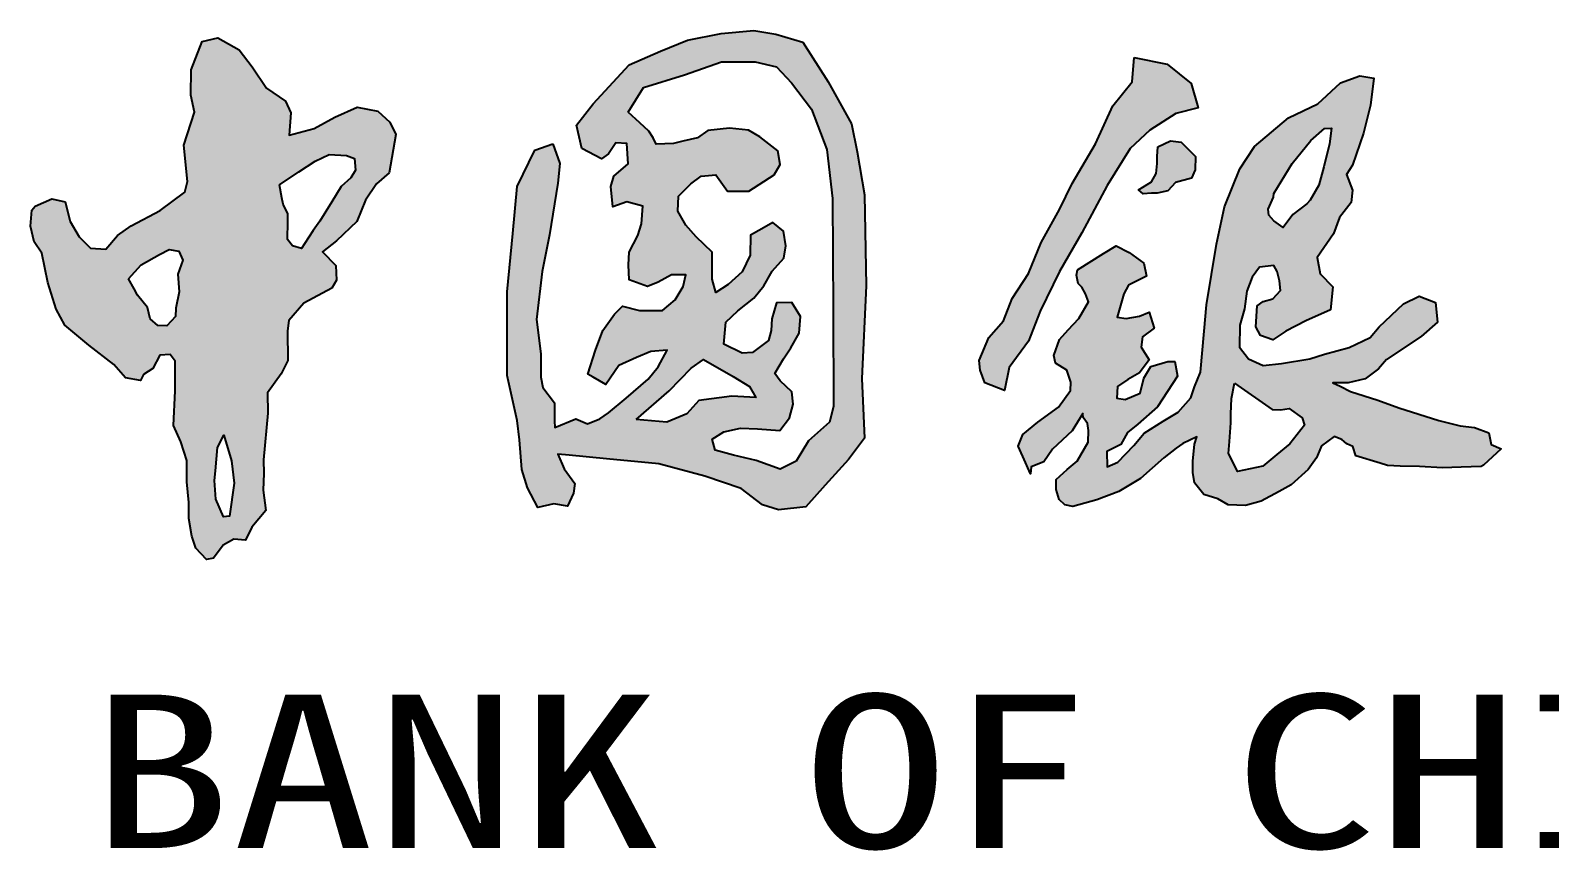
# Model space of a CAD drawing. Header units: millimetres. Extents: x 44393 to 91220, y 25301 to 41858.
# Drawn here: x 66119 to 66842, y 37353 to 37744 of the extents above; entities that cross this region are included whole.
import ezdxf

# ---------------------------------------------------------------- set-up
doc = ezdxf.new("R2010")
doc.units = ezdxf.units.MM
doc.layers.add('B-图框', color=6, linetype='Continuous')
doc.styles.add('SM', font='', dxfattribs={"width": 0.8})
doc.styles.get('SM').set_extended_font_data('SimSun')

# ---------------------------------------------------------------- blocks, each defined once
blk = doc.blocks.new('中国银行')
at = {"layer": 'B-图框'}
h = blk.add_hatch(color=0, dxfattribs=at)
h.paths.add_polyline_path([(114.5, 331.6), (135.2, 355.7), (173.9, 376.3), (180.4, 387.5), (179.5, 407.7), (161, 426.8), (180.8, 442.3), (208.8, 469), (220.8, 498.6), (235.9, 521), (253.5, 536.5), (263, 589.5), (254.8, 606.7), (238, 621.8), (209.2, 627.4), (178.2, 613.6), (149.8, 598.1), (114.8, 588.7), (117.4, 619.7), (109.6, 636), (83.4, 654.1), (63.6, 683.3), (45.5, 707), (15.8, 723.8), (-5.7, 718.6), (-21.2, 679.5), (-21.7, 644.2), (-16.5, 620.5), (-31.1, 574.9), (-26, 524.4), (-29.8, 509.8), (-64.3, 484.4), (-104.3, 462.9), (-123.3, 449.6), (-139.6, 430.6), (-160.7, 431.9), (-176.6, 447.8), (-189.1, 468.9), (-196, 496.4), (-214.5, 500.3), (-237.5, 490.3), (-242, 484.7), (-244.2, 462.4), (-239, 440.9), (-228.2, 425), (-220.1, 384.5), (-208.4, 347.1), (-196.4, 325.1), (-163.2, 297.5), (-128.3, 270.4), (-112.4, 252.3), (-91.3, 248.4), (-87, 256.6), (-74.1, 265.2), (-64.6, 283.7), (-50.4, 284.5), (-43.5, 275.1), (-43.5, 234.2), (-45.6, 185.8), (-35.3, 163.5), (-27.1, 137.2), (-27.1, 108), (-24.5, 79.2), (-24.5, 56.8), (-20.2, 32.3), (-14.6, 15.9), (0, 0), (9.9, 1.7), (23.2, 19.8), (37.9, 28.4), (54.2, 27.1), (63.3, 44.7), (82.7, 68), (78.8, 96.4), (79.6, 119.2), (79.2, 138.5), (85.2, 203.2), (84.8, 231.1), (103.7, 257.4), (113.2, 276.3), (112.8, 317.4)])
h.paths.add_polyline_path([(-37.9, 371.4), (-42.2, 348.9), (-42.6, 337), (-54.9, 324.3), (-67.3, 324.7), (-77.9, 334), (-81.7, 349.8), (-95.7, 366.7), (-100.4, 375.7), (-108.1, 389.3), (-90.6, 408.8), (-65.1, 423.2), (-51.5, 430), (-38.4, 427.9), (-32.8, 415.2), (-39.6, 396.1)], flags=16)
h.paths.add_polyline_path([(119.6, 435.2), (112.7, 443.8), (113.1, 469), (113.1, 479.7), (106.7, 493), (104.6, 501.9), (101.6, 519.9), (128.1, 537.8), (150.8, 552.8), (170.5, 561.8), (194.4, 560.5), (205.5, 556.2), (206.8, 540), (200.4, 529.7), (187.1, 517.7), (173.9, 496.4), (157.6, 469.4), (148.2, 456.6), (136.2, 437.8), (132, 431.4)], flags=16)
h.paths.add_polyline_path([(24.2, 172.5), (34.8, 137), (38.6, 105.8), (32.3, 60.2), (23.8, 59.4), (13.3, 83.9), (11.1, 109.6), (12.8, 123.1), (15.4, 155.6)], flags=16)
h = blk.add_hatch(color=0, dxfattribs=at)
h.paths.add_polyline_path([(827.8, 717.9), (790.3, 728.9), (759.6, 734.1), (714.5, 729.8), (667.7, 720.4), (630.2, 705.1), (586.8, 686.4), (536.5, 632.4), (513.5, 602.6), (521.2, 570.3), (548.4, 555.8), (557.8, 562.7), (568, 578), (583.4, 577.1), (585.1, 549), (565.5, 532), (561.2, 517.6), (563.8, 489.5), (583.4, 496.3), (605.5, 490.3), (603.8, 465.7), (598.7, 449.5), (586.8, 426.5), (585.9, 408.7), (586.8, 388.2), (612.3, 378.9), (626.8, 384.8), (645.5, 395), (665.1, 395), (661.7, 378.9), (650.6, 360.2), (632.7, 345.7), (601.2, 345.7), (577.4, 351.6), (566.3, 340.6), (550.1, 317.6), (539.9, 290.4), (529.2, 257.1), (536.5, 252.9), (554.4, 242.7), (572.3, 269.1), (597, 280.2), (616.6, 288.7), (639.6, 290.4), (626.8, 267.4), (613.2, 250.4), (582.5, 224), (557.8, 203.6), (545.9, 195.1), (528.9, 188.3), (512.7, 195.1), (483.7, 183.2), (482.9, 192.5), (482.9, 217.2), (466.7, 238.5), (464.2, 252.9), (464.2, 285.3), (458.2, 332.9), (465.8, 399.5), (476, 450.6), (487.9, 522), (490.5, 549.3), (480.7, 576.8), (455.8, 567.9), (431.3, 517.7), (425.1, 452.2), (417.4, 371.4), (417.5, 255.3), (431.1, 193.1), (434.5, 165.9), (437.9, 125.1), (445.6, 99.5), (460.1, 72.3), (482.2, 77.4), (500.9, 74), (509.4, 91.9), (511.2, 105.5), (496.7, 125.9), (487.8, 146.2), (503.5, 144.6), (555.4, 139.5), (627.8, 132.7), (691.7, 115.7), (741.9, 98.7), (771.7, 75.7), (793.8, 68.9), (831.6, 73.2), (858.5, 103), (890.9, 138.7), (913, 168.5), (909.6, 251.2), (915.6, 379.7), (913, 505.9), (902.8, 565.5), (895.1, 604.6), (862.7, 662.6)])
h.paths.add_polyline_path([(811.7, 661.5), (839.8, 624.9), (861, 568.8), (868.7, 500.7), (869.6, 347.4), (870.3, 212.1), (864.5, 190.8), (835.5, 164.5), (818.5, 136.4), (796.3, 125.3), (763.1, 137.2), (731.6, 144.9), (706.1, 151.7), (701.8, 167), (718, 177.2), (741, 182.3), (764.8, 181.5), (795.5, 178.9), (809.1, 196.8), (814.2, 215.5), (812.5, 232.5), (796.3, 247.8), (788.7, 258.1), (800.6, 278.5), (810.8, 293.8), (822.7, 314.2), (824.4, 337.2), (812.5, 356.8), (791.2, 355.9), (784.4, 333.8), (783.6, 317.6), (780.2, 304), (758, 287), (743.6, 286.1), (718, 298.9), (720.6, 329.5), (737.6, 344.8), (759.7, 362.7), (773.4, 379.7), (785.3, 400.1), (801.4, 418), (804, 435), (800.6, 455.4), (786.1, 467.4), (770.8, 458.9), (754.8, 450), (754.6, 422.3), (743.6, 399.3), (724, 381.4), (706.9, 370.4), (701.8, 389.1), (701.8, 408.7), (701.8, 426.5), (679.7, 447.8), (665.2, 464), (654.1, 483.5), (655, 503.9), (672, 521), (686.5, 532), (706.9, 533.7), (723.1, 510.8), (752.9, 510.8), (787.8, 533.7), (796.3, 548.2), (792.9, 566.9), (768.2, 586.5), (752.1, 595.8), (725.7, 598.4), (695.9, 595), (681.4, 584.8), (661, 580.5), (648.2, 577.1), (624.3, 576.3), (620.1, 584.8), (614.1, 594.1), (601.4, 606), (585.2, 620.7), (606.5, 654.7), (663.5, 672.6), (714.6, 690.5), (761.4, 690.5), (791.2, 683.7)], flags=16)
h.paths.add_polyline_path([(689.9, 277.6), (730.8, 253.8), (753.8, 240.2), (762.3, 224.9), (729.1, 226.6), (683.1, 220.6), (666.9, 201.9), (638.8, 190.8), (596.2, 194.2), (642.2, 234.2), (672.9, 265.7)], flags=16)
h = blk.add_hatch(color=0, dxfattribs=at)
h.paths.add_polyline_path([(1615.2, 630.1), (1619.8, 668), (1600.4, 671.1), (1573.7, 661.3), (1542, 632.2), (1501.5, 612.7), (1454.3, 573.1), (1433.8, 541.9), (1412.8, 489.2), (1401.5, 437.5), (1387.7, 353.3), (1384.6, 316.9), (1379.5, 260.1), (1371.3, 239.6), (1366.2, 224.3), (1348.3, 204.3), (1327.8, 192), (1301.1, 175.2), (1286.8, 158.3), (1264.8, 135.2), (1249.9, 128.6), (1249.4, 150.1), (1268.9, 159.8), (1278.1, 176.2), (1292.4, 188), (1319.6, 212), (1347.7, 254.5), (1343.7, 274.5), (1333.9, 274.5), (1310.4, 267.8), (1300.6, 251.4), (1295.5, 230.9), (1275, 222.2), (1263.2, 223.8), (1264.3, 240.2), (1278.6, 249.9), (1295, 259.1), (1308.3, 277), (1297, 294.5), (1299.1, 308.9), (1314.9, 321.1), (1308.3, 343.2), (1295, 337.5), (1276.5, 334.5), (1263.7, 336), (1272.9, 368.8), (1279.6, 380.5), (1304.7, 393.3), (1300.6, 411.2), (1280.6, 426.1), (1262.2, 435.3), (1244.8, 424.5), (1208.9, 402), (1207.2, 394.4), (1209.7, 383), (1214.7, 377.7), (1219.8, 368.4), (1224.1, 357.3), (1210.7, 334.6), (1195.8, 318.7), (1184, 305.1), (1175.9, 282.9), (1178.1, 272.5), (1194, 262.7), (1199.6, 245.9), (1199.1, 234.5), (1182.5, 211.3), (1153.9, 190.6), (1133, 173.5), (1126.4, 157.4), (1132.7, 143), (1143.6, 119), (1144.6, 128.8), (1162, 135.4), (1173.9, 153.3), (1201.2, 178.6), (1216.1, 202.6), (1216.6, 197.1), (1222.6, 188.8), (1224.1, 179.2), (1223.6, 162.6), (1208.5, 136.6), (1194.4, 124.8), (1179, 110.9), (1179, 97.3), (1183.3, 83.4), (1191.3, 75.8), (1202.2, 73.6), (1235.7, 82.6), (1266, 94.5), (1296.3, 112.4), (1328.7, 141.2), (1345.6, 154.3), (1354.7, 161.1), (1374.4, 170.2), (1370.9, 159.9), (1368.8, 136.4), (1368.8, 120.8), (1370.9, 106.4), (1384, 90), (1403.7, 84.2), (1417.9, 75.9), (1441.8, 74.8), (1463.6, 80.9), (1488.8, 94.3), (1505.4, 103.6), (1528.9, 124.8), (1540.5, 141.2), (1547.1, 157.6), (1565.1, 170.5), (1575.7, 166.4), (1578.7, 163.9), (1582.3, 160.6), (1590.9, 156.6), (1595.1, 144), (1628.7, 133.7), (1639.1, 130.6), (1656.5, 129.4), (1683.2, 129.1), (1715.3, 127.1), (1741, 128.1), (1769, 129.1), (1772.1, 130.9), (1796.8, 153.8), (1782.9, 159.6), (1779.7, 176), (1759.6, 183.2), (1739.8, 185.3), (1710, 192.9), (1654.6, 210.5), (1625.5, 221.3), (1587.7, 233.1), (1573.4, 240.7), (1562.9, 245), (1584.2, 245.3), (1607.9, 250.7), (1626.6, 264.7), (1637.4, 277.7), (1685.8, 309.5), (1708.5, 329.3), (1705.6, 356.6), (1683, 365.2), (1661, 354.5), (1627.2, 322.8), (1615, 308.1), (1585.5, 294.1), (1551.4, 285.1), (1530.9, 278.6), (1492, 271.8), (1466.5, 269.3), (1446, 278.6), (1433.4, 294.8), (1434.2, 325.3), (1440.3, 348), (1443.5, 372.4), (1451, 391.8), (1461.5, 405.5), (1481.3, 408), (1485.9, 399.7), (1489.2, 386.8), (1490.2, 373.1), (1479.8, 361.6), (1466.5, 358), (1457.9, 351.9), (1456.4, 322.8), (1462.9, 311), (1479.8, 304.9), (1497.8, 316.7), (1525.5, 331.1), (1559.6, 346.2), (1562.9, 378.2), (1545.6, 396.4), (1541.5, 419), (1564, 451.7), (1572.2, 474.7), (1588.6, 495.2), (1590.1, 512.6), (1582, 534.1), (1590.1, 547.2), (1605.5, 591.7)])
h.paths.add_polyline_path([(1561, 598.2), (1558.2, 576.8), (1550.7, 544.7), (1543.5, 519.3), (1531.7, 498.6), (1527.1, 493.3), (1507.4, 478.6), (1494.2, 460.4), (1481, 469.7), (1474.2, 477.6), (1473.9, 481.8), (1473.5, 486.1), (1480.6, 502.9), (1481.4, 507.6), (1506.7, 549.3), (1532.4, 581.4), (1551.7, 597.9)], flags=16)
h.paths.add_polyline_path([(1426.6, 244.5), (1478.8, 208.3), (1490.2, 207.9), (1502.6, 209.3), (1520.3, 196.6), (1523.5, 186.3), (1503.3, 160.7), (1485.5, 145.8), (1465.7, 129.5), (1430.9, 122.1), (1426.6, 130.9), (1418.5, 146.9), (1419.5, 163.9), (1421.7, 189.5), (1421.7, 202.2), (1422.4, 223.5)], flags=16)
h.paths.add_polyline_path([(1345.2, 618.6), (1376.2, 626.6), (1366.7, 660.2), (1333.1, 687.1), (1287.4, 696.5), (1284.7, 662.9), (1257.8, 629.3), (1233.6, 576.9), (1201.4, 521.8), (1183.9, 485.6), (1158.3, 439.9), (1140.9, 396.9), (1118, 362), (1105.9, 331.1), (1085.7, 308.2), (1072.3, 276), (1073.6, 262.5), (1080.4, 245.1), (1107.3, 234.3), (1114, 266.6), (1140.9, 302.8), (1157, 344.5), (1183.9, 399.6), (1214.8, 453.3), (1249.8, 519.1), (1282, 570.2), (1308.9, 595.7)])
h.paths.add_polyline_path([(1319.5, 559.3), (1319.1, 549.2), (1318.1, 535.5), (1311.2, 524), (1293.3, 513), (1299.8, 507.5), (1311.2, 508.4), (1319.5, 508.4), (1334.2, 511.6), (1344.8, 523.1), (1366.8, 529.1), (1371.9, 540.5), (1372.3, 558.9), (1352.6, 579.1), (1337.9, 580.9), (1320.4, 572.6)], flags=17)
at = {"layer": 'B-图框', "color": 0}
for points in [[(-237.5, 490.3), (-214.5, 500.3), (-196, 496.4), (-189.1, 468.9), (-176.6, 447.8), (-160.7, 431.9), (-139.6, 430.6), (-123.3, 449.6), (-104.3, 462.9), (-64.3, 484.4), (-29.8, 509.8), (-26, 524.4), (-31.1, 574.9), (-16.5, 620.5), (-21.7, 644.2), (-21.2, 679.5), (-5.7, 718.6), (15.8, 723.8), (45.5, 707), (63.6, 683.3), (83.4, 654.1), (109.6, 636), (117.4, 619.7), (114.8, 588.7), (149.8, 598.1), (178.2, 613.6), (209.2, 627.4), (238, 621.8), (254.8, 606.7), (263, 589.5), (253.5, 536.5), (235.9, 521), (220.8, 498.6), (208.8, 469), (180.8, 442.3), (161, 426.8), (179.5, 407.7), (180.4, 387.5), (173.9, 376.3), (135.2, 355.7), (114.5, 331.6), (112.8, 317.4), (113.2, 276.3), (103.7, 257.4), (84.8, 231.1), (85.2, 203.2), (79.2, 138.5), (79.6, 119.2), (78.8, 96.4), (82.7, 68), (63.3, 44.7), (54.2, 27.1), (37.9, 28.4), (23.2, 19.8), (9.9, 1.7), (0, 0), (-14.6, 15.9), (-20.2, 32.3), (-24.5, 56.8), (-24.5, 79.2), (-27.1, 108), (-27.1, 137.2), (-35.3, 163.5), (-45.6, 185.8), (-43.5, 234.2), (-43.5, 275.1), (-50.4, 284.5), (-64.6, 283.7), (-74.1, 265.2), (-87, 256.6), (-91.3, 248.4), (-112.4, 252.3), (-128.3, 270.4), (-163.2, 297.5), (-196.4, 325.1), (-208.4, 347.1), (-220.1, 384.5), (-228.2, 425), (-239, 440.9), (-244.2, 462.4), (-242, 484.7), (-237.5, 490.3)], [(480.7, 576.8), (490.5, 549.3), (487.9, 522), (476, 450.6), (465.8, 399.5), (458.2, 332.9), (464.2, 285.3), (464.2, 252.9), (466.7, 238.5), (482.9, 217.2), (482.9, 192.5), (483.7, 183.2), (512.7, 195.1), (528.9, 188.3), (545.9, 195.1), (557.8, 203.6), (582.5, 224), (613.2, 250.4), (626.8, 267.4), (639.6, 290.4), (616.6, 288.7), (597, 280.2), (572.3, 269.1), (554.4, 242.7), (554.4, 242.7), (536.5, 252.9), (529.2, 257.1), (539.9, 290.4), (550.1, 317.6), (566.3, 340.6), (577.4, 351.6), (601.2, 345.7), (601.2, 345.7), (632.7, 345.7), (650.6, 360.2), (661.7, 378.9), (665.1, 395), (665.1, 395), (645.5, 395), (626.8, 384.8), (612.3, 378.9), (612.3, 378.9), (586.8, 388.2), (585.9, 408.7), (586.8, 426.5), (598.7, 449.5), (603.8, 465.7), (605.5, 490.3), (605.5, 490.3), (583.4, 496.3), (563.8, 489.5), (561.2, 517.6), (565.5, 532), (585.1, 549), (583.4, 577.1), (568, 578), (557.8, 562.7), (548.4, 555.8), (521.2, 570.3), (513.5, 602.6), (536.5, 632.4), (586.8, 686.4), (630.2, 705.1), (667.7, 720.4), (714.5, 729.8), (759.6, 734.1), (790.3, 728.9), (827.8, 717.9), (862.7, 662.6), (895.1, 604.6), (902.8, 565.5), (913, 505.9), (915.6, 379.7), (909.6, 251.2), (913, 168.5), (890.9, 138.7), (858.5, 103), (831.6, 73.2), (793.8, 68.9), (771.7, 75.7), (741.9, 98.7), (691.7, 115.7), (627.8, 132.7), (555.4, 139.5), (503.5, 144.6), (487.8, 146.2), (496.7, 125.9), (511.2, 105.5), (509.4, 91.9), (500.9, 74), (482.2, 77.4), (460.1, 72.3), (445.6, 99.5), (437.9, 125.1), (434.5, 165.9), (431.1, 193.1), (417.5, 255.3), (417.4, 371.4), (425.1, 452.2), (431.3, 517.7), (455.8, 567.9), (480.7, 576.8)], [(1287.4, 696.5), (1333.1, 687.1), (1366.7, 660.2), (1376.2, 626.6), (1345.2, 618.6), (1308.9, 595.7), (1282, 570.2), (1249.8, 519.1), (1214.8, 453.3), (1183.9, 399.6), (1157, 344.5), (1140.9, 302.8), (1114, 266.6), (1107.3, 234.3), (1080.4, 245.1), (1073.6, 262.5), (1072.3, 276), (1085.7, 308.2), (1105.9, 331.1), (1118, 362), (1140.9, 396.9), (1158.3, 439.9), (1183.9, 485.6), (1201.4, 521.8), (1233.6, 576.9), (1257.8, 629.3), (1284.7, 662.9), (1287.4, 696.5)], [(585.2, 620.7), (606.5, 654.7), (663.5, 672.6), (714.6, 690.5), (761.4, 690.5), (791.2, 683.7), (811.7, 661.5), (839.8, 624.9), (861, 568.8), (868.7, 500.7), (869.6, 347.4), (870.3, 212.1), (864.5, 190.8), (835.5, 164.5), (818.5, 136.4), (796.3, 125.3), (763.1, 137.2), (731.6, 144.9), (706.1, 151.7), (701.8, 167), (718, 177.2), (741, 182.3), (764.8, 181.5), (795.5, 178.9), (809.1, 196.8), (814.2, 215.5), (812.5, 232.5), (796.3, 247.8), (788.7, 258.1), (800.6, 278.5), (810.8, 293.8), (822.7, 314.2), (824.4, 337.2), (812.5, 356.8), (812.5, 356.8), (791.2, 355.9), (784.4, 333.8), (783.6, 317.6), (780.2, 304), (758, 287), (743.6, 286.1), (718, 298.9), (718, 298.9), (720.6, 329.5), (737.6, 344.8), (759.7, 362.7), (773.4, 379.7), (785.3, 400.1), (801.4, 418), (804, 435), (800.6, 455.4), (786.1, 467.4), (770.8, 458.9), (754.8, 450), (754.6, 422.3), (743.6, 399.3), (724, 381.4), (706.9, 370.4), (701.8, 389.1), (701.8, 408.7), (701.8, 426.5), (701.8, 426.5), (679.7, 447.8), (665.2, 464), (654.1, 483.5), (655, 503.9), (672, 521), (686.5, 532), (706.9, 533.7), (723.1, 510.8), (752.9, 510.8), (787.8, 533.7), (796.3, 548.2), (792.9, 566.9), (768.2, 586.5), (752.1, 595.8), (725.7, 598.4), (695.9, 595), (695.9, 595), (681.4, 584.8), (661, 580.5), (648.2, 577.1), (624.3, 576.3), (620.1, 584.8), (614.1, 594.1), (601.4, 606), (601.4, 606), (585.2, 620.7)], [(1208.9, 402), (1244.8, 424.5), (1262.2, 435.3), (1280.6, 426.1), (1300.6, 411.2), (1304.7, 393.3), (1279.6, 380.5), (1272.9, 368.8), (1263.7, 336), (1276.5, 334.5), (1295, 337.5), (1308.3, 343.2), (1314.9, 321.1), (1299.1, 308.9), (1297, 294.5), (1308.3, 277), (1295, 259.1), (1278.6, 249.9), (1264.3, 240.2), (1263.2, 223.8), (1275, 222.2), (1295.5, 230.9), (1300.6, 251.4), (1310.4, 267.8), (1333.9, 274.5), (1343.7, 274.5), (1347.7, 254.5), (1319.6, 212), (1292.4, 188), (1278.1, 176.2), (1268.9, 159.8), (1249.4, 150.1), (1249.9, 128.6), (1264.8, 135.2), (1286.8, 158.3), (1301.1, 175.2), (1327.8, 192), (1348.3, 204.3), (1366.2, 224.3), (1371.3, 239.6), (1379.5, 260.1), (1384.6, 316.9), (1387.7, 353.3), (1401.5, 437.5), (1412.8, 489.2), (1433.8, 541.9), (1454.3, 573.1), (1501.5, 612.7), (1542, 632.2), (1573.7, 661.3), (1600.4, 671.1), (1619.8, 668), (1615.2, 630.1), (1605.5, 591.7), (1590.1, 547.2), (1582, 534.1), (1590.1, 512.6), (1588.6, 495.2), (1572.2, 474.7), (1564, 451.7), (1541.5, 419), (1545.6, 396.4), (1562.9, 378.2), (1559.6, 346.2), (1525.5, 331.1), (1497.8, 316.7), (1479.8, 304.9), (1462.9, 311), (1456.4, 322.8), (1457.9, 351.9), (1466.5, 358), (1479.8, 361.6), (1490.2, 373.1), (1489.2, 386.8), (1485.9, 399.7), (1481.3, 408), (1461.5, 405.5), (1451, 391.8), (1443.5, 372.4), (1440.3, 348), (1434.2, 325.3), (1433.4, 294.8), (1446, 278.6), (1466.5, 269.3), (1492, 271.8), (1530.9, 278.6), (1551.4, 285.1), (1585.5, 294.1), (1615, 308.1), (1627.2, 322.8), (1661, 354.5), (1683, 365.2), (1705.6, 356.6), (1708.5, 329.3), (1685.8, 309.5), (1637.4, 277.7), (1626.6, 264.7), (1607.9, 250.7), (1584.2, 245.3), (1562.9, 245), (1573.4, 240.7), (1587.7, 233.1), (1625.5, 221.3), (1654.6, 210.5), (1710, 192.9), (1739.8, 185.3), (1759.6, 183.2), (1779.7, 176), (1782.9, 159.6), (1796.8, 153.8), (1772.1, 130.9), (1769, 129.1), (1741, 128.1), (1715.3, 127.1), (1683.2, 129.1), (1656.5, 129.4), (1639.1, 130.6), (1628.7, 133.7), (1595.1, 144), (1590.9, 156.6), (1582.3, 160.6), (1578.7, 163.9), (1575.7, 166.4), (1565.1, 170.5), (1547.1, 157.6), (1540.5, 141.2), (1528.9, 124.8), (1505.4, 103.6), (1488.8, 94.3), (1463.6, 80.9), (1441.8, 74.8), (1417.9, 75.9), (1403.7, 84.2), (1384, 90), (1370.9, 106.4), (1368.8, 120.8), (1368.8, 136.4), (1370.9, 159.9), (1374.4, 170.2), (1354.7, 161.1), (1345.6, 154.3), (1328.7, 141.2), (1296.3, 112.4), (1266, 94.5), (1235.7, 82.6), (1202.2, 73.6), (1191.3, 75.8), (1183.3, 83.4), (1179, 97.3), (1179, 110.9), (1194.4, 124.8), (1208.5, 136.6), (1223.6, 162.6), (1224.1, 179.2), (1222.6, 188.8), (1216.6, 197.1), (1216.1, 202.6), (1201.2, 178.6), (1173.9, 153.3), (1162, 135.4), (1144.6, 128.8), (1143.6, 119), (1132.7, 143), (1126.4, 157.4), (1133, 173.5), (1153.9, 190.6), (1182.5, 211.3), (1199.1, 234.5), (1199.6, 245.9), (1194, 262.7), (1178.1, 272.5), (1175.9, 282.9), (1184, 305.1), (1195.8, 318.7), (1210.7, 334.6), (1224.1, 357.3), (1219.8, 368.4), (1214.7, 377.7), (1209.7, 383), (1207.2, 394.4), (1208.9, 402)], [(1481.4, 507.6), (1506.7, 549.3), (1532.4, 581.4), (1551.7, 597.9), (1561, 598.2), (1558.2, 576.8), (1550.7, 544.7), (1543.5, 519.3), (1531.7, 498.6), (1527.1, 493.3), (1507.4, 478.6), (1494.2, 460.4), (1481, 469.7), (1474.2, 477.6), (1473.9, 481.8), (1473.5, 486.1), (1480.6, 502.9), (1481.4, 507.6)], [(1320.4, 572.6), (1337.9, 580.9), (1352.6, 579.1), (1372.3, 558.9), (1371.9, 540.5), (1366.8, 529.1), (1344.8, 523.1), (1334.2, 511.6), (1319.5, 508.4), (1311.2, 508.4), (1299.8, 507.5), (1293.3, 513), (1311.2, 524), (1318.1, 535.5), (1319.1, 549.2), (1319.5, 559.3), (1320.4, 572.6)], [(101.6, 519.9), (128.1, 537.8), (150.8, 552.8), (170.5, 561.8), (194.4, 560.5), (205.5, 556.2), (206.8, 540), (200.4, 529.7), (187.1, 517.7), (173.9, 496.4), (157.6, 469.4), (148.2, 456.6), (136.2, 437.8), (132, 431.4), (119.6, 435.2), (112.7, 443.8), (113.1, 469), (113.1, 479.7), (106.7, 493), (104.6, 501.9), (101.6, 519.9)], [(-108.1, 389.3), (-90.6, 408.8), (-65.1, 423.2), (-51.5, 430), (-38.4, 427.9), (-32.8, 415.2), (-39.6, 396.1), (-37.9, 371.4), (-42.2, 348.9), (-42.6, 337), (-54.9, 324.3), (-67.3, 324.7), (-77.9, 334), (-81.7, 349.8), (-95.7, 366.7), (-100.4, 375.7), (-108.1, 389.3)], [(596.2, 194.2), (642.2, 234.2), (672.9, 265.7), (689.9, 277.6), (689.9, 277.6), (730.8, 253.8), (753.8, 240.2), (762.3, 224.9), (729.1, 226.6), (683.1, 220.6), (666.9, 201.9), (638.8, 190.8), (596.2, 194.2)], [(1426.6, 244.5), (1478.8, 208.3), (1490.2, 207.9), (1502.6, 209.3), (1520.3, 196.6), (1523.5, 186.3), (1503.3, 160.7), (1485.5, 145.8), (1465.7, 129.5), (1430.9, 122.1), (1426.6, 130.9), (1418.5, 146.9), (1419.5, 163.9), (1421.7, 189.5), (1421.7, 202.2), (1422.4, 223.5), (1426.6, 244.5)], [(12.8, 123.1), (15.4, 155.6), (24.2, 172.5), (34.8, 137), (38.6, 105.8), (32.3, 60.2), (23.8, 59.4), (13.3, 83.9), (11.1, 109.6), (12.8, 123.1)]]:
    blk.add_lwpolyline(points, dxfattribs=at)

msp = doc.modelspace()

# ---------------------------------------------------------------- block references
at = {"layer": 'B-图框', "color": 0, "xscale": 0.3433189432687439, "yscale": 0.3433189303658631, "zscale": 0.3433189303349529}
msp.add_blockref('中国银行', (66202.49, 37491.93), dxfattribs=at)

# ---------------------------------------------------------------- texts
at = {"layer": 'B-图框', "color": 0, "style": 'SM', "width": 1.37}
msp.add_text('BANK OF CHINA', height=73.1503, dxfattribs=at).set_placement((66146.33, 37354.5))

doc.saveas('drawing.dxf')
